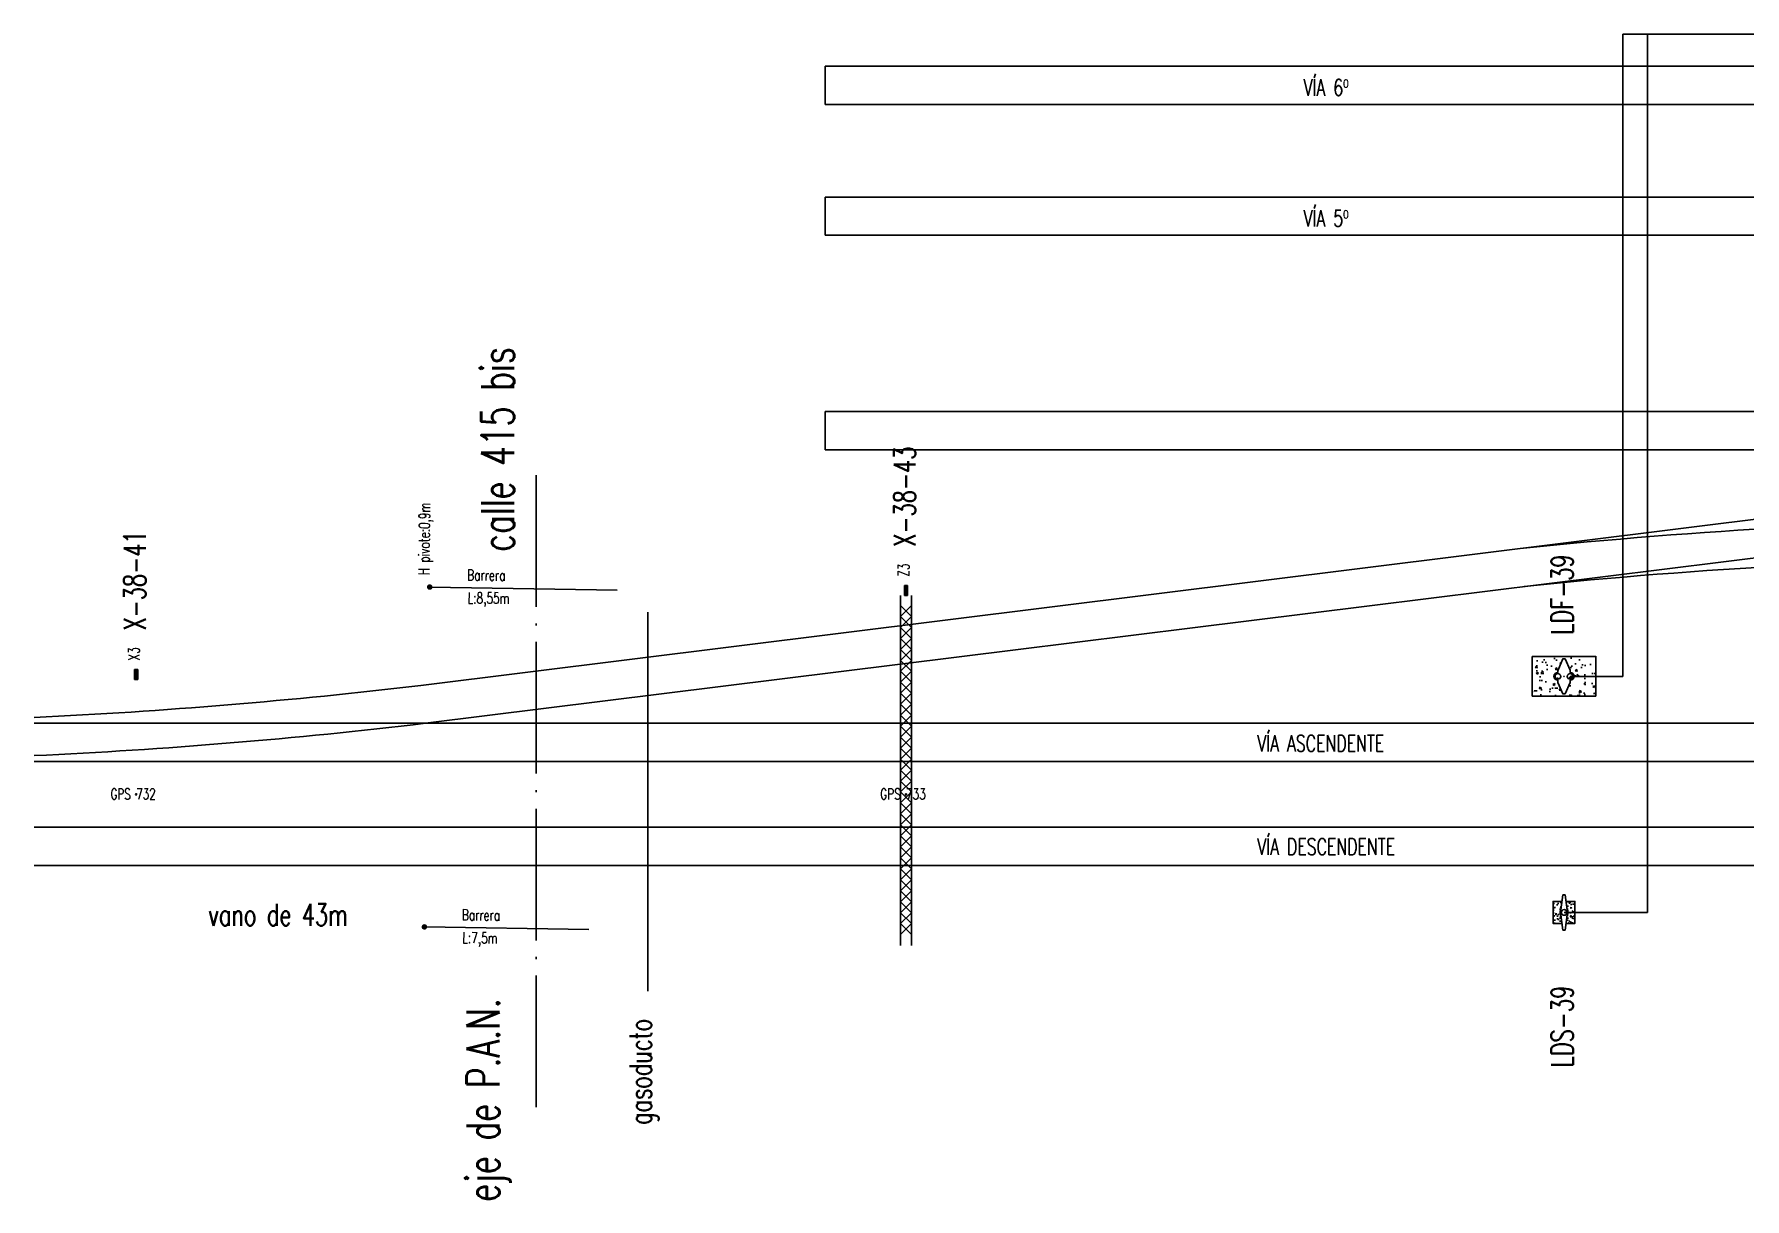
# Model space of a CAD drawing. Header units: millimetres. Extents: x 1022 to 1541, y 1119 to 1183.
# Drawn here: x 1021.9 to 1099.9, y 1118.6 to 1171.7 of the extents above; entities that cross this region are included whole.
import ezdxf

# ---------------------------------------------------------------- set-up
doc = ezdxf.new("R2010")
doc.units = ezdxf.units.MM
doc.linetypes.add('ACAD_ISO04W100', pattern=[30, 24, -3, 0, -3])
doc.layers.add('Textos catenaria', color=7, linetype='Continuous')
doc.styles.add('SIMPLEX', font='simplex.shx', dxfattribs={"width": 0.75})
doc.linetypes.add('GAS_LINE', pattern='A,12.7,-5.08,["GAS",Standard,S=2.54,R=0,X=-2.54,Y=-1.27],-6.35', length=24.13)
doc.linetypes.add('ZIGZAG', pattern='A,0.00254,-5.08,[131,ltypeshp.shx,S=5.08,R=0,X=-5.08,Y=0],-10.16,[131,ltypeshp.shx,S=5.08,R=180,X=5.08,Y=0],-5.08', length=20.32254)
pattern_1 = [(50, (-2624.04677, -773.78864), (0.45546167, -0.039847714), [0.047625, -0.523875]), (355, (-2624.04677, -773.78864), (-0.088107065, 0.47764161), [0.0381, -0.4191]), (100.451, (-2624.0088, -773.79196), (0.367356254, 0.43779172), [0.040475, -0.445225]), (46.1842, (-2624.04677, -773.66164), (0.6776976, -0.10510582), [0.0714375, -0.7858125]), (96.6356, (-2623.9903, -773.6704), (0.59351059, 0.61856389), [0.0607125, -0.6678375]), (351.184, (-2624.0468, -773.66164), (0.59351151, 0.6185628), [0.05715, -0.62865]), (21, (-2623.98327, -773.6934), (0.3790372, -0.255663796), [0.047625, -0.523875]), (326, (-2623.98327, -773.6934), (0.15450507, 0.460469915), [0.0381, -0.4191]), (71.4514, (-2623.9517, -773.7147), (0.53354123, 0.204807144), [0.040475, -0.445225]), (37.5, (-2624.04677, -773.78864), (0.007721508, 0.211387597), [0, -0.41402, 0, -0.42545, 0, -0.4206875]), (7.5, (-2624.04677, -773.78864), (0.167049156, 0.250451437), [0, -0.24257, 0, -0.404495, 0, -0.1603375]), (327.5, (-2624.18837, -773.78864), (0.338976488, -0.01432186), [0, -0.15875, 0, -0.4953, 0, -0.657225]), (317.5, (-2624.25187, -773.78864), (0.370322953, 0.063566228), [0, -0.206375, 0, -0.32893, 0, -0.466725])]

# ---------------------------------------------------------------- blocks, each defined once
blk = doc.blocks.new('estructura tipo A con base')
h = blk.add_hatch()
h.set_pattern_fill('AR-CONC', color=8, scale=0.005, style=0)
h.set_pattern_definition([(50, (-2627.5983, -783.80706), (0.91092334, -0.07969543), [0.09525, -1.04775]), (355, (-2627.5983, -783.8071), (-0.17621413, 0.9552832), [0.0762, -0.8382]), (100.451, (-2627.5224, -783.8137), (0.7347125, 0.87558344), [0.08095, -0.89045]), (46.1842, (-2627.5983, -783.5531), (1.3553952, -0.21021164), [0.142875, -1.571625]), (96.6356, (-2627.4854, -783.5706), (1.1870212, 1.2371278), [0.121425, -1.335675]), (351.184, (-2627.5983, -783.553), (1.187023, 1.2371256), [0.1143, -1.2573]), (21, (-2627.4713, -783.61656), (0.7580744, -0.5113276), [0.09525, -1.04775]), (326, (-2627.4713, -783.6166), (0.30901014, 0.92093983), [0.0762, -0.8382]), (71.4514, (-2627.4081, -783.6592), (1.06708245, 0.4096143), [0.08095, -0.89045]), (37.5, (-2627.5983, -783.80706), (0.015443016, 0.422775194), [0, -0.82804, 0, -0.8509, 0, -0.841375]), (7.5, (-2627.5983, -783.80706), (0.33409831, 0.500902874), [0, -0.48514, 0, -0.80899, 0, -0.320675]), (327.5, (-2627.88152, -783.80706), (0.677952976, -0.02864372), [0, -0.3175, 0, -0.9906, 0, -1.31445]), (317.5, (-2628.0085, -783.80706), (0.74064591, 0.12713246), [0, -0.41275, 0, -0.65786, 0, -0.93345])])
h.paths.add_polyline_path([(-1.45, -0.9), (1.45, -0.9), (1.45, 0.9), (-1.45, 0.9)])
h.paths.add_polyline_path([(-0.28, 0.18), (-0.28, 0.25), (-0.05, 0.8), (0.05, 0.8), (0.28, 0.282), (0.28, 0.18, -1), (0.28, -0.18), (0.28, -0.282), (0.05, -0.8), (-0.05, -0.8), (-0.28, -0.282), (-0.28, -0.18, -1)], flags=16)
h.paths.add_polyline_path([(-0.15, 0, -1), (-0.41, 0, -1)], flags=0)
h.paths.add_polyline_path([(0.002, 0, -1), (-0.002, 0, -1)], flags=0)
h.paths.add_polyline_path([(0.41, 0, -1), (0.15, 0, -1)], flags=0)
blk.add_lwpolyline([(1.45, -0.9), (-1.45, -0.9), (-1.45, 0.9), (1.45, 0.9)], close=True)
at = {"color": 6}
blk.add_lwpolyline([(-0.28, -0.282), (-0.05, -0.8), (0.05, -0.8), (0.28, -0.282), (0.28, -0.18, 1), (0.28, 0.18), (0.28, 0.282), (0.05, 0.8), (-0.05, 0.8), (-0.28, 0.25), (-0.28, 0.18, 1), (-0.28, -0.18)], format="xyb", close=True, dxfattribs=at)
for centre, radius in [((-0.28, 0), 0.13), ((0, 0), 0.0021), ((0.28, 0), 0.13)]:
    blk.add_circle(centre, radius, dxfattribs=at)
blk = doc.blocks.new('estructura terminal o retención para LDS')
h = blk.add_hatch()
h.set_pattern_fill('AR-CONC', color=8, scale=0.0025, style=0)
h.set_pattern_definition(pattern_1)
h.paths.add_polyline_path([(-0.5, -0.5), (-0.089, -0.5), (-0.14, -0.113, -0.352658), (-0.14, 0.113), (-0.089, 0.5), (-0.5, 0.5)])
h = blk.add_hatch()
h.set_pattern_fill('AR-CONC', color=8, scale=0.0025, style=0)
h.set_pattern_definition(pattern_1)
h.paths.add_polyline_path([(0.14, -0.113), (0.089, -0.5), (0.5, -0.5), (0.5, 0.5), (0.089, 0.5), (0.14, 0.113, -0.352658)])
at = {"color": 6}
for p, q in [((-0.05, 0.8), (-0.14, 0.113)), ((-0.05, 0.8), (0.05, 0.8)), ((0.05, 0.8), (0.14, 0.113)), ((-0.14, -0.113), (-0.05, -0.8)), ((0.14, -0.113), (0.05, -0.8)), ((-0.05, -0.8), (0.05, -0.8))]:
    blk.add_line(p, q, dxfattribs=at)
for points in [[(-0.089, -0.5), (-0.5, -0.5), (-0.5, 0.5), (-0.089, 0.5)], [(0.089, 0.5), (0.5, 0.5), (0.5, -0.5), (0.089, -0.5)]]:
    blk.add_lwpolyline(points)
blk.add_circle((0, 0), 0.13, dxfattribs=at)
for start, end in [(141.14883, 218.85117), (321.14883, 38.85117)]:
    blk.add_arc((0, 0), 0.18, start, end, dxfattribs=at)

msp = doc.modelspace()

# ---------------------------------------------------------------- hatches: boundary and pattern name
for points in [[(1061.566, 1146.11), (1061.706, 1146.11), (1061.706, 1146.57), (1061.566, 1146.57)], [(1026.466, 1142.29), (1026.606, 1142.29), (1026.606, 1142.75), (1026.466, 1142.75)]]:
    msp.add_hatch(color=256).paths.add_polyline_path(points)

# ---------------------------------------------------------------- linework, layer by layer
at = {"color": 1, "linetype": 'ZIGZAG', "ltscale": 0.05}
for p, q in [((1094.324, 1142.43), (1094.324, 1171.695)), ((1274.897, 1171.695), (1094.324, 1171.695)), ((1095.44, 1131.67), (1095.44, 1171.695)), ((1091.916, 1142.43), (1094.324, 1142.43)), ((1091.636, 1131.67), (1095.44, 1131.67))]:
    msp.add_line(p, q, dxfattribs=at)
at = {"color": 8}
for p, q in [((1057.947, 1170.24), (1540.806, 1170.24)), ((1057.947, 1170.24), (1057.947, 1168.5)), ((1057.947, 1168.5), (1540.806, 1168.5)), ((1057.947, 1164.27), (1540.806, 1164.27)), ((1057.947, 1164.27), (1057.947, 1162.53)), ((1057.947, 1162.53), (1540.806, 1162.53)), ((1057.947, 1154.5), (1540.806, 1154.5)), ((1057.947, 1154.5), (1057.947, 1152.76)), ((1057.947, 1152.76), (1540.806, 1152.76)), ((1021.889, 1140.29), (1540.806, 1140.29)), ((1021.889, 1138.55), (1540.806, 1138.55)), ((1021.889, 1135.55), (1540.806, 1135.55)), ((1021.889, 1133.81), (1540.806, 1133.81))]:
    msp.add_line(p, q, dxfattribs=at)
for p, q in [((1039.511, 1142.016), (1113.911, 1151.276)), ((1039.726, 1140.29), (1114.126, 1149.55)), ((1039.922, 1146.499), (1048.471, 1146.365)), ((1061.566, 1146.57), (1061.566, 1146.11)), ((1061.706, 1146.57), (1061.566, 1146.57)), ((1061.566, 1146.57), (1061.706, 1146.11)), ((1061.706, 1146.11), (1061.706, 1146.57)), ((1061.566, 1146.11), (1061.706, 1146.11)), ((1026.466, 1142.75), (1026.466, 1142.29)), ((1026.606, 1142.75), (1026.466, 1142.75)), ((1026.466, 1142.75), (1026.606, 1142.29)), ((1026.606, 1142.29), (1026.606, 1142.75)), ((1026.466, 1142.29), (1026.606, 1142.29)), ((1039.678, 1131.011), (1047.177, 1130.893))]:
    msp.add_line(p, q)
at = {"linetype": 'ACAD_ISO04W100', "ltscale": 0.25}
msp.add_line((1044.774, 1151.596), (1044.774, 1122.503), dxfattribs=at)
at = {"color": 4}
for p, q in [((1061.391, 1146.11), (1061.391, 1130.158)), ((1061.881, 1145.66), (1061.391, 1145.16)), ((1061.391, 1145.66), (1061.881, 1145.16)), ((1061.881, 1146.11), (1061.881, 1130.158)), ((1061.881, 1145.16), (1061.391, 1144.66)), ((1061.391, 1145.16), (1061.881, 1144.66)), ((1061.881, 1144.66), (1061.391, 1144.16)), ((1061.391, 1144.66), (1061.881, 1144.16)), ((1061.881, 1144.16), (1061.391, 1143.66)), ((1061.391, 1144.16), (1061.881, 1143.66)), ((1061.881, 1143.66), (1061.391, 1143.16)), ((1061.391, 1143.66), (1061.881, 1143.16)), ((1061.881, 1143.16), (1061.391, 1142.66)), ((1061.391, 1143.16), (1061.881, 1142.66)), ((1061.881, 1142.66), (1061.391, 1142.16)), ((1061.391, 1142.66), (1061.881, 1142.16)), ((1061.881, 1142.16), (1061.391, 1141.66)), ((1061.391, 1142.16), (1061.881, 1141.66)), ((1061.881, 1141.66), (1061.391, 1141.16)), ((1061.391, 1141.66), (1061.881, 1141.16)), ((1061.881, 1141.16), (1061.391, 1140.66)), ((1061.391, 1141.16), (1061.881, 1140.66)), ((1061.881, 1140.66), (1061.391, 1140.16)), ((1061.391, 1140.66), (1061.881, 1140.16)), ((1061.881, 1140.16), (1061.391, 1139.66)), ((1061.391, 1140.16), (1061.881, 1139.66)), ((1061.881, 1139.66), (1061.391, 1139.16)), ((1061.391, 1139.66), (1061.881, 1139.16)), ((1061.881, 1139.16), (1061.391, 1138.66)), ((1061.391, 1139.16), (1061.881, 1138.66)), ((1061.881, 1138.66), (1061.391, 1138.16)), ((1061.391, 1138.66), (1061.881, 1138.16)), ((1061.881, 1138.16), (1061.391, 1137.66)), ((1061.391, 1138.16), (1061.881, 1137.66)), ((1061.881, 1137.66), (1061.391, 1137.16)), ((1061.391, 1137.66), (1061.881, 1137.16)), ((1061.881, 1137.16), (1061.391, 1136.66)), ((1061.391, 1137.16), (1061.881, 1136.66)), ((1061.881, 1136.66), (1061.391, 1136.16)), ((1061.391, 1136.66), (1061.881, 1136.16)), ((1061.881, 1136.16), (1061.391, 1135.66)), ((1061.391, 1136.16), (1061.881, 1135.66)), ((1061.881, 1135.66), (1061.391, 1135.16)), ((1061.391, 1135.66), (1061.881, 1135.16)), ((1061.881, 1135.16), (1061.391, 1134.66)), ((1061.391, 1135.16), (1061.881, 1134.66)), ((1061.881, 1134.66), (1061.391, 1134.16)), ((1061.391, 1134.66), (1061.881, 1134.16)), ((1061.881, 1134.16), (1061.391, 1133.66)), ((1061.391, 1134.16), (1061.881, 1133.66)), ((1061.881, 1133.66), (1061.391, 1133.16)), ((1061.391, 1133.66), (1061.881, 1133.16)), ((1061.881, 1133.16), (1061.391, 1132.66)), ((1061.391, 1133.16), (1061.881, 1132.66)), ((1061.881, 1132.66), (1061.391, 1132.16)), ((1061.391, 1132.66), (1061.881, 1132.16)), ((1061.881, 1132.16), (1061.391, 1131.66)), ((1061.391, 1132.16), (1061.881, 1131.66)), ((1061.881, 1131.66), (1061.391, 1131.16)), ((1061.391, 1131.66), (1061.881, 1131.16)), ((1061.881, 1131.16), (1061.391, 1130.66)), ((1061.391, 1131.16), (1061.881, 1130.66))]:
    msp.add_line(p, q, dxfattribs=at)
at = {"linetype": 'GAS_LINE', "ltscale": 0.2}
msp.add_line((1049.861, 1145.362), (1049.861, 1128.082), dxfattribs=at)
at = {"const_width": 0.125}
for points in [[(1039.868, 1146.468, 1), (1039.976, 1146.531, 1)], [(1039.624, 1130.98, 1), (1039.732, 1131.043, 1)]]:
    msp.add_lwpolyline(points, format="xyb", close=True, dxfattribs=at)
for centre in [(1026.536, 1137.05), (1061.636, 1137.05)]:
    msp.add_circle(centre, 0.0293)
at = {"color": 8}
for radius in [237.756, 236.016]:
    msp.add_arc((1114.419, 911.794), radius, 90.07127, 95.98429, dxfattribs=at)
for radius, start in [(246.609, 272.67535), (248.349, 272.6566)]:
    msp.add_arc((1010.378, 1386.899), radius, start, 276.78658)

# ---------------------------------------------------------------- block references
for name, p in [('estructura tipo A con base', (1091.636, 1142.43)), ('estructura terminal o retención para LDS', (1091.636, 1131.67))]:
    msp.add_blockref(name, p)

# ---------------------------------------------------------------- texts
at = {"layer": 'Textos catenaria', "style": 'SIMPLEX', "width": 0.7}
for s, height, p in [('VÍA 6º', 0.75, (1079.767, 1168.891)), ('VÍA 5º', 0.75, (1079.767, 1162.931)), ('VÍA ASCENDENTE', 0.75, (1077.657, 1138.999)), ('GPS 732', 0.5, (1025.365, 1136.82)), ('GPS 733', 0.5, (1060.465, 1136.82)), ('VÍA DESCENDENTE', 0.75, (1077.657, 1134.291)), ('vano de 43m', 1, (1029.83, 1131.066))]:
    msp.add_text(s, height=height, dxfattribs=at).set_placement(p)
for s, height, rotation, p in [('calle 415 bis', 1.5, 90, (1043.773, 1148.111)), ('X-38-43', 1, 90, (1062.074, 1148.339)), ('H pivote:0,9m', 0.5, 89.39266, (1039.903, 1147.045)), ('X-38-41', 1, 90, (1026.974, 1144.519)), ('Barrera', 0.5, 359.39266, (1041.631, 1146.801)), ('Z3', 0.5, 90, (1061.782, 1146.976)), ('LDF-39', 1, 90, (1092.052, 1144.324)), ('L:8,55m', 0.5, 359.39266, (1041.651, 1145.758)), ('X3', 0.5, 90, (1026.682, 1143.155)), ('Barrera', 0.5, 359.39266, (1041.387, 1131.313)), ('L:7,5m', 0.5, 359.39266, (1041.407, 1130.27)), ('LDS-39', 1, 90, (1092.052, 1124.611)), ('eje de P.A.N.', 1.5, 90, (1043.099, 1118.486)), ('gasoducto', 1, 90, (1050.03, 1121.988))]:
    msp.add_text(s, height=height, rotation=rotation, dxfattribs=at).set_placement(p)

doc.saveas('drawing.dxf')
